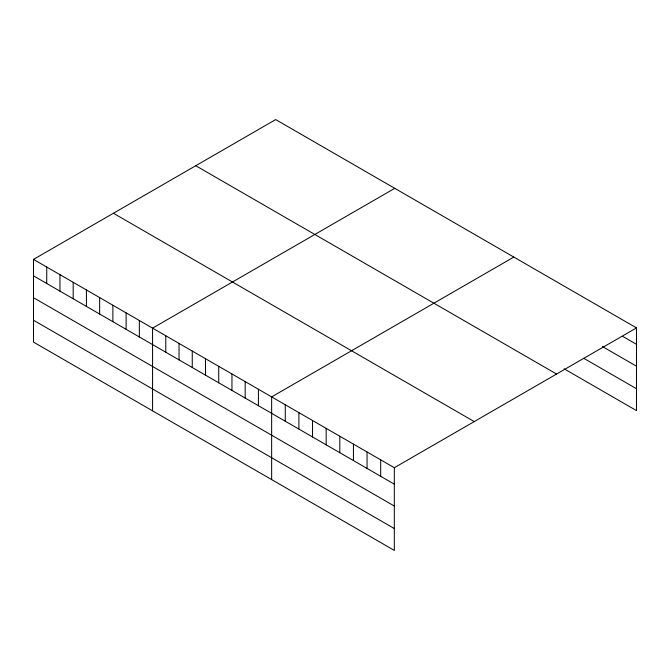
<?xml version="1.0" encoding="UTF-8"?>
<svg xmlns="http://www.w3.org/2000/svg" width="670" height="670" viewBox="0 0 670 670"><rect width="100%" height="100%" fill="white"/><g stroke="black" fill="none" stroke-linecap="round" stroke-linejoin="round"><path stroke-width="1" d="M33.5 259.399L394.32 467.719L394.32 550.422L33.5 342.102L33.5 259.399L275.68 119.578L636.5 327.898L636.5 410.601L564.09 368.793M394.756 188.329L152.567 328.149L152.567 410.844M513.823 257.071L271.643 396.891L271.643 479.594M394.32 467.719L636.5 327.898M622.865 336.474L636.5 344.347M602.422 346.532L636.5 366.205M583.679 358.241L636.5 388.734M195.766 165.725L556.577 374.036M113.423 213.261L474.234 421.581M33.5 275.856L394.32 484.167M33.5 297.715L394.32 506.034M33.5 320.243L394.32 528.555M380.686 459.846L380.686 476.295M367.06 451.982L367.06 468.431M353.425 444.109L353.425 460.558M339.799 436.237L339.799 452.685M326.164 428.373L326.164 444.821M312.53 420.5L312.53 436.949M298.904 412.628L298.904 429.076M285.269 404.764L285.269 421.212M258.411 389.253L258.411 405.702M245.178 381.615L245.178 398.064M231.954 373.977L231.954 390.426M218.722 366.339L218.722 382.788M205.489 358.701L205.489 375.15M192.257 351.063L192.257 367.512M179.032 343.425L179.032 359.874M165.8 335.787L165.8 352.236M139.343 320.511L139.343 336.96M126.111 312.873L126.111 329.322M112.878 305.235L112.878 321.684M99.654 297.597L99.654 314.046M86.422 289.959L86.422 306.408M73.189 282.321L73.189 298.77M59.957 274.675L59.957 291.132M46.733 267.037L46.733 283.494"/></g></svg>
